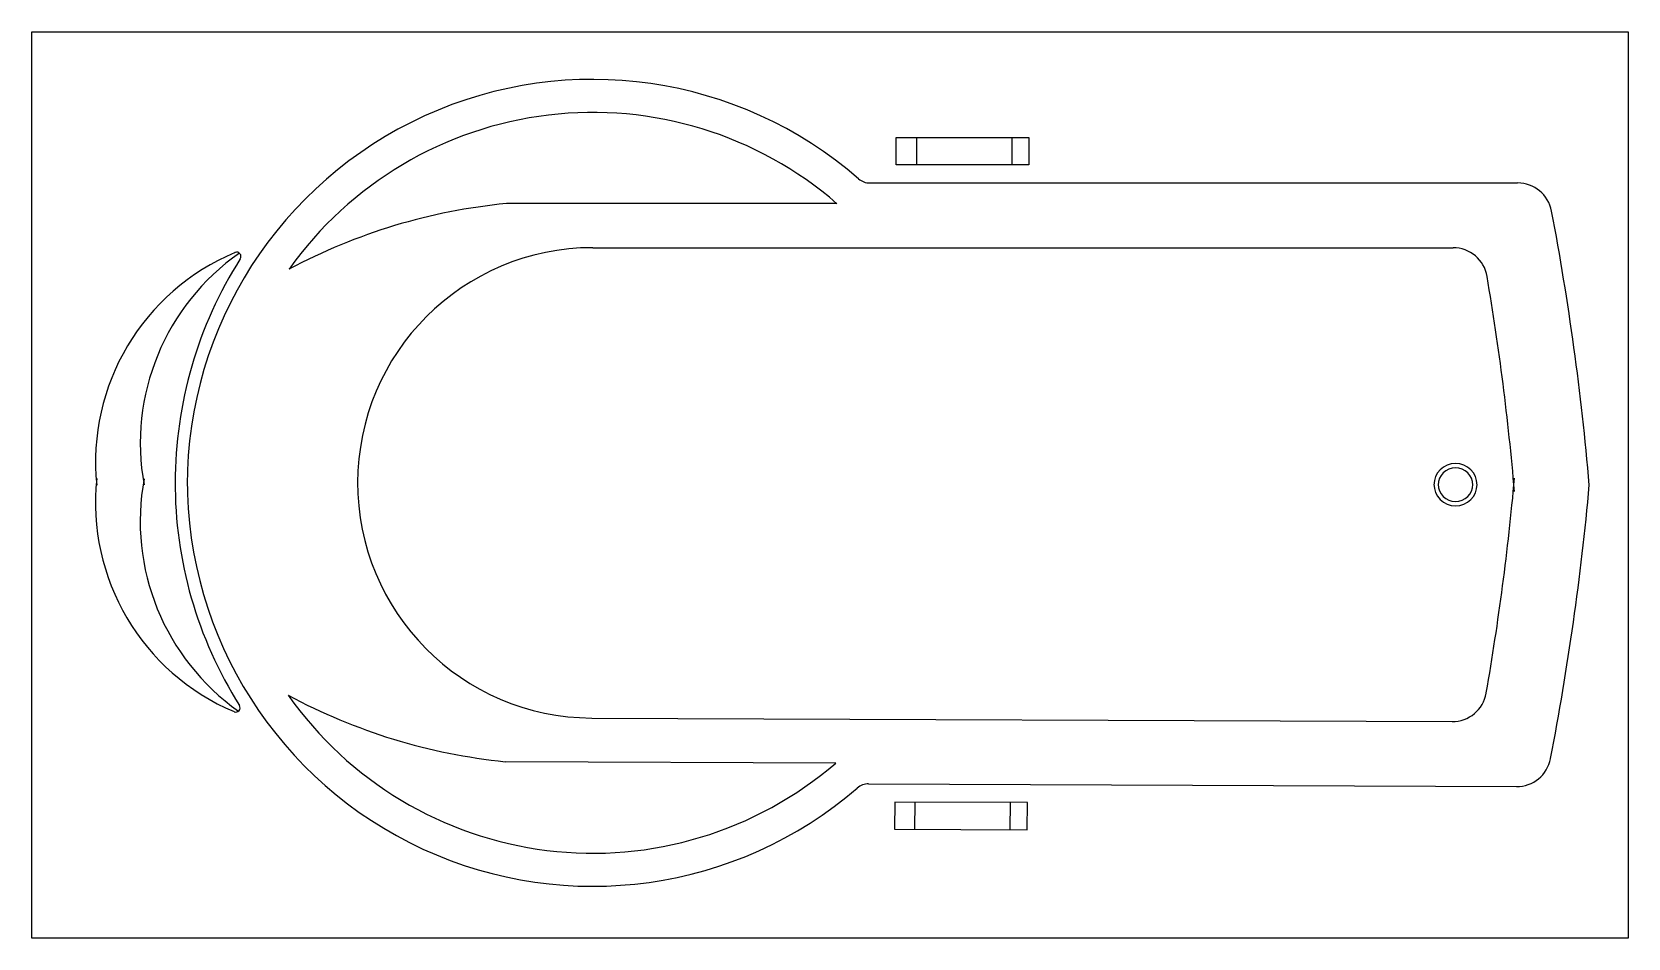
# Model space of a CAD drawing. Extents: x 0 to 185, y 0 to 105.
import ezdxf

# ---------------------------------------------------------------- set-up
doc = ezdxf.new("R2010")
doc.units = 0
doc.header["$LTSCALE"] = 50
doc.header["$MEASUREMENT"] = 0
doc.layers.get('0').update_dxf_attribs({"linetype": 'CONTINUOUS'})

msp = doc.modelspace()

# ---------------------------------------------------------------- linework, layer by layer
at = {"color": 0, "linetype": 'ByBlock'}
for p, q in [((0, 0), (0, 105)), ((0, 105), (185, 105)), ((185, 105), (185, 0)), ((102.51, 92.73), (102.51, 89.6)), ((113.56, 92.73), (113.56, 89.6)), ((97.12, 87.5), (172.2, 87.5)), ((93.31, 85.1), (55, 85.1)), ((65, 80), (164.72, 80)), ((64.89, 25.5), (164.6, 25.08)), ((93.17, 20.28), (54.87, 20.44)), ((96.98, 17.87), (172.06, 17.55)), ((102.34, 12.62), (102.36, 15.74)), ((113.4, 12.57), (113.41, 15.7)), ((185, 0), (0, 0))]:
    msp.add_line(p, q, dxfattribs=at)
for points in [[(100.15, 89.6), (100.15, 92.75), (115.54, 92.75), (115.54, 89.6)], [(100, 15.75), (99.98, 12.61), (115.37, 12.54), (115.38, 15.69)]]:
    msp.add_lwpolyline(points, close=True, dxfattribs=at)
for centre, radius, start, end in [((65, 52.5), 47, 49.0343, 180), ((65, 52.5), 43.17, 49.0343, 144.6162), ((97.12, 89.5), 2, 229.0343, 270), ((172.2, 83.5), 4, 10.7364, 90), ((61.47, 18.07), 67.35, 95.5157, 118.0537), ((-134.25, 25.39), 315.92, 4.9223, 10.7364), ((65, 52.75), 27.25, 90, 180), ((164.72, 76), 4, 9.6076, 90), ((33.69, 55.15), 26.32, 112.6832, 185.7891), ((39.47, 57.32), 26.91, 124.9828, 190.3094), ((65, 52.75), 48.4, 147.5649, 180), ((23.73, 78.98), 0.5, 327.5649, 112.6832), ((-134.25, 25.39), 307.22, 4.9223, 9.6076), ((165, 52.5), 2.5, 0, 180), ((165, 52.5), 2, 0, 180), ((33.68, 50.48), 26.32, 173.9722, 247.0781), ((39.46, 48.29), 26.91, 169.4519, 234.7785), ((65, 52.75), 48.4, 179.7613, 212.1964), ((65, 53), 47, 179.7613, 310.727), ((65, 52.75), 27.25, 179.7613, 269.7613), ((165, 52.58), 2.5, 179.7613, 359.7613), ((165, 52.58), 2, 179.7613, 359.7613), ((-134.13, 80.94), 307.22, 350.1537, 354.8389), ((-134.13, 80.94), 315.92, 349.0248, 354.8389), ((65, 53), 43.17, 215.1451, 310.727), ((61.62, 87.45), 67.35, 241.7076, 264.2455), ((164.62, 29.08), 4, 269.7613, 350.1537), ((23.62, 26.69), 0.5, 247.0781, 32.1964), ((172.08, 21.55), 4, 269.7613, 349.0248), ((96.97, 15.87), 2, 89.7613, 130.727)]:
    msp.add_arc(centre, radius, start, end, dxfattribs=at)

doc.saveas('drawing.dxf')
